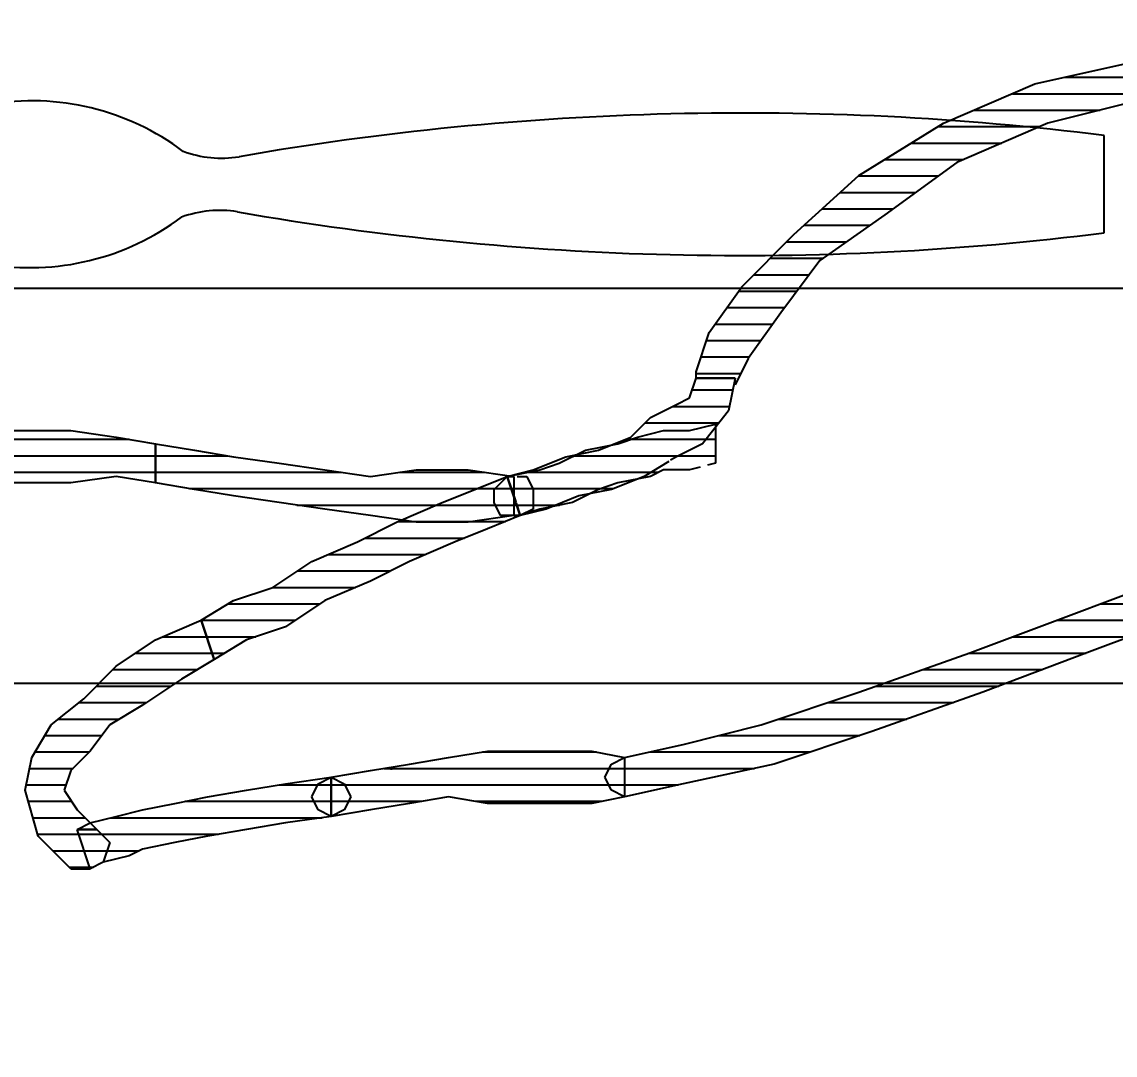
# Model space of a CAD drawing. Header units: millimetres. Extents: x 322668 to 332469, y 13187 to 20117.
# Drawn here: x 327585.68 to 327593.98, y 15727.98 to 15735.83 of the extents above; entities that cross this region are included whole.
import ezdxf

# ---------------------------------------------------------------- set-up
doc = ezdxf.new("R2010")
doc.units = ezdxf.units.MM
doc.header["$LTSCALE"] = 50
doc.header["$MEASUREMENT"] = 0
doc.header["$PDMODE"] = 3
doc.header["$PDSIZE"] = -0.5
doc.layers.get('0').update_dxf_attribs({"linetype": 'CONTINUOUS'})
doc.layers.get('DEFPOINTS').update_dxf_attribs({"linetype": 'CONTINUOUS'})
doc.layers.add('MIM_OLCU-DIS', color=1, linetype='CONTINUOUS')
doc.styles.add('OLCU', font='TSIMPLEX.SHX', dxfattribs={"width": 0.7})
doc.dimstyles.new('200-OLCU-DIŞ', dxfattribs={"dimtxt": 30, "dimasz": 10, "dimexe": 0, "dimexo": 0, "dimgap": 10, "dimtad": 1, "dimdec": 1, "dimdsep": 46, "dimtxsty": 'OLCU', "dimblk1": 'DOT', "dimblk2": 'DOT', "dimsah": 1, "dimcen": 0, "dimclrd": 7, "dimclre": 7, "dimclrt": 4, "dimadec": 0, "dimazin": 0, "dimtfac": 1, "dimtdec": 1, "dimtix": 1, "dimtmove": 2, "dimatfit": 3, "dimldrblk": 'DOT', "dimfxl": 0, "dimtolj": 1, "dimarcsym": 0})
pattern_1 = [(360, (-5108.51305, -673.59423), (1e-16, 0.125), [25])]

# ---------------------------------------------------------------- blocks, each defined once
blk = doc.blocks.new('_DOT')
at = {"color": 0, "linetype": 'ByBlock'}
blk.add_line((-0.5, 0), (-1, 0), dxfattribs=at)
at = {"color": 0, "linetype": 'ByBlock', "const_width": 0.5}
blk.add_lwpolyline([(-0.25, 0, 1), (0.25, 0, 1)], format="xyb", close=True, dxfattribs=at)
blk = doc.blocks.new('*D159')
at = {"layer": 'DEFPOINTS', "color": 0}
for p in [(329577.7462, 18407.9638, -57.5013), (327588.544, 14892.9952), (330092.5872, 14892.9952)]:
    blk.add_point(p, dxfattribs=at)
at = {"layer": 'MIM_OLCU-DIS', "color": 7, "lineweight": -2}
for p, q in [((330052.8343, 18407.9638), (330092.5872, 18407.9638)), ((330092.5872, 18397.9638), (330092.5872, 14902.9952)), ((330052.5872, 14892.9952), (330092.5872, 14892.9952))]:
    blk.add_line(p, q, dxfattribs=at)
at = {"layer": 'MIM_OLCU-DIS', "color": 7, "lineweight": -2, "xscale": 10, "yscale": 10, "zscale": 10}
for p, rotation in [((330092.5872, 18407.9638), 90), ((330092.5872, 14892.9952), 270)]:
    blk.add_blockref('_DOT', p, dxfattribs=dict(at, rotation=rotation))
at = {"layer": 'MIM_OLCU-DIS', "color": 4, "insert": (330067.5872, 16650.4795), "char_height": 30, "attachment_point": 5, "rotation": 90, "style": 'OLCU'}
blk.add_mtext('\\A1;3515', dxfattribs=at)
blk = doc.blocks.new('by')
at = {"ltscale": 30}
h = blk.add_hatch(dxfattribs=at)
h.set_pattern_fill('DC_LINES', color=256, scale=0.1, style=0)
h.set_pattern_definition(pattern_1)
edge = h.paths.add_edge_path(flags=0)
edge.add_line((6374.7302, 2198.6778), (6374.7302, 2198.7276))
edge.add_line((6374.7302, 2198.7276), (6374.8298, 2199.0256))
edge.add_line((6374.8298, 2199.0256), (6375.0769, 2199.3733))
edge.add_line((6375.0769, 2199.3733), (6375.4724, 2199.7707))
edge.add_line((6375.4724, 2199.7707), (6375.9675, 2200.2178))
edge.add_line((6375.9675, 2200.2178), (6376.6101, 2200.6151))
edge.add_line((6376.6101, 2200.6151), (6377.3034, 2200.9132))
edge.add_line((6377.3034, 2200.9132), (6378.1941, 2201.1119))
edge.add_line((6378.1941, 2201.1119), (6379.1833, 2201.1119))
edge.add_line((6379.1833, 2201.1119), (6379.1833, 2200.8139))
edge.add_line((6379.1833, 2200.8139), (6378.1941, 2200.8139))
edge.add_line((6378.1941, 2200.8139), (6377.4021, 2200.6151))
edge.add_line((6377.4021, 2200.6151), (6376.7097, 2200.3172))
edge.add_line((6376.7097, 2200.3172), (6376.1648, 2199.9197))
edge.add_line((6376.1648, 2199.9197), (6375.6706, 2199.572))
edge.add_line((6375.6706, 2199.572), (6375.3738, 2199.1746))
edge.add_line((6375.3738, 2199.1746), (6375.1267, 2198.8269))
edge.add_line((6375.1267, 2198.8269), (6375.0271, 2198.6282))
edge.add_line((6375.0271, 2198.6282), (6375.0271, 2198.6778))
h = blk.add_hatch(dxfattribs=at)
h.set_pattern_fill('DC_LINES', color=256, scale=0.1, style=0)
h.set_pattern_definition(pattern_1)
edge = h.paths.add_edge_path(flags=0)
edge.add_line((6373.2956, 2197.9327), (6373.4939, 2197.9824))
edge.add_line((6373.4939, 2197.9824), (6373.7409, 2198.0818))
edge.add_line((6373.7409, 2198.0818), (6373.988, 2198.1314))
edge.add_line((6373.988, 2198.1314), (6374.2351, 2198.2308))
edge.add_line((6374.2351, 2198.2308), (6374.3845, 2198.3798))
edge.add_line((6374.3845, 2198.3798), (6374.5818, 2198.4792))
edge.add_line((6374.5818, 2198.4792), (6374.6814, 2198.5288))
edge.add_line((6374.6814, 2198.5288), (6374.7302, 2198.6778))
edge.add_line((6374.7302, 2198.6778), (6375.0271, 2198.6778))
edge.add_line((6375.0271, 2198.6778), (6374.9773, 2198.4295))
edge.add_line((6374.9773, 2198.4295), (6374.78, 2198.1811))
edge.add_line((6374.78, 2198.1811), (6374.5818, 2198.0818))
edge.add_line((6374.5818, 2198.0818), (6374.3347, 2197.9327))
edge.add_line((6374.3347, 2197.9327), (6374.0876, 2197.8334))
edge.add_line((6374.0876, 2197.8334), (6373.8396, 2197.7837))
edge.add_line((6373.8396, 2197.7837), (6373.5925, 2197.6844))
edge.add_line((6373.5925, 2197.6844), (6373.3943, 2197.6347))
h = blk.add_hatch(dxfattribs=at)
h.set_pattern_fill('DC_LINES', color=256, scale=0.1, style=0)
h.set_pattern_definition(pattern_1)
edge = h.paths.add_edge_path(flags=0)
edge.add_line((6368.1501, 2198.2308), (6368.3972, 2198.2308))
edge.add_line((6368.3972, 2198.2308), (6368.6452, 2198.1811))
edge.add_line((6368.6452, 2198.1811), (6368.9909, 2198.2308))
edge.add_line((6368.9909, 2198.2308), (6369.3376, 2198.2805))
edge.add_line((6369.3376, 2198.2805), (6369.6345, 2198.2805))
edge.add_line((6369.6345, 2198.2805), (6369.9812, 2198.2805))
edge.add_line((6369.9812, 2198.2805), (6370.3269, 2198.2308))
edge.add_line((6370.3269, 2198.2308), (6370.6238, 2198.1811))
edge.add_line((6370.6238, 2198.1811), (6370.6238, 2197.8831))
edge.add_line((6370.6238, 2197.8831), (6370.3269, 2197.9327))
edge.add_line((6370.3269, 2197.9327), (6369.9812, 2197.8831))
edge.add_line((6369.9812, 2197.8831), (6369.6345, 2197.8831))
edge.add_line((6369.6345, 2197.8831), (6369.3376, 2197.8831))
edge.add_line((6369.3376, 2197.8831), (6368.9909, 2197.9327))
edge.add_line((6368.9909, 2197.9327), (6368.6452, 2197.8831))
edge.add_line((6368.6452, 2197.8831), (6368.3972, 2197.8334))
edge.add_line((6368.3972, 2197.8334), (6368.1501, 2197.8334))
h = blk.add_hatch(dxfattribs=at)
h.set_pattern_fill('DC_LINES', color=256, scale=0.1, style=0)
h.set_pattern_definition(pattern_1)
edge = h.paths.add_edge_path(flags=0)
edge.add_line((6373.3454, 2197.9327), (6373.2956, 2197.9327))
edge.add_line((6373.2956, 2197.9327), (6373.5427, 2197.9824))
edge.add_line((6373.5427, 2197.9824), (6373.6911, 2198.0321))
edge.add_line((6373.6911, 2198.0321), (6373.8894, 2198.1314))
edge.add_line((6373.8894, 2198.1314), (6374.1364, 2198.1811))
edge.add_line((6374.1364, 2198.1811), (6374.2849, 2198.2308))
edge.add_line((6374.2849, 2198.2308), (6374.4831, 2198.2805))
edge.add_line((6374.4831, 2198.2805), (6374.6814, 2198.2805))
edge.add_line((6374.6814, 2198.2805), (6374.8786, 2198.3302))
edge.add_line((6374.8786, 2198.3302), (6374.8786, 2198.0321))
edge.add_line((6374.8786, 2198.0321), (6374.6814, 2197.9824))
edge.add_line((6374.6814, 2197.9824), (6374.4831, 2197.9824))
edge.add_line((6374.4831, 2197.9824), (6374.3845, 2197.9327))
edge.add_line((6374.3845, 2197.9327), (6374.1364, 2197.8831))
edge.add_line((6374.1364, 2197.8831), (6373.988, 2197.8334))
edge.add_line((6373.988, 2197.8334), (6373.7907, 2197.734))
edge.add_line((6373.7907, 2197.734), (6373.5427, 2197.6844))
edge.add_line((6373.5427, 2197.6844), (6373.3943, 2197.6347))
edge.add_line((6373.3943, 2197.6347), (6373.3454, 2197.6347))
edge.add_line((6373.3454, 2197.6347), (6373.3943, 2197.6347))
edge.add_line((6373.3943, 2197.6347), (6373.2458, 2197.6347))
edge.add_line((6373.2458, 2197.6347), (6373.197, 2197.734))
edge.add_line((6373.197, 2197.734), (6373.197, 2197.8334))
edge.add_line((6373.197, 2197.8334), (6373.2956, 2197.9327))
h = blk.add_hatch(dxfattribs=at)
h.set_pattern_fill('DC_LINES', color=256, scale=0.1, style=0)
h.set_pattern_definition(pattern_1)
edge = h.paths.add_edge_path(flags=0)
edge.add_line((6370.6238, 2198.1811), (6370.9206, 2198.1314))
edge.add_line((6370.9206, 2198.1314), (6371.2175, 2198.0818))
edge.add_line((6371.2175, 2198.0818), (6371.5642, 2198.0321))
edge.add_line((6371.5642, 2198.0321), (6371.9099, 2197.9824))
edge.add_line((6371.9099, 2197.9824), (6372.2566, 2197.9327))
edge.add_line((6372.2566, 2197.9327), (6372.6032, 2197.9824))
edge.add_line((6372.6032, 2197.9824), (6372.9988, 2197.9824))
edge.add_line((6372.9988, 2197.9824), (6373.3454, 2197.9327))
edge.add_line((6373.3454, 2197.9327), (6373.3454, 2197.6347))
edge.add_line((6373.3454, 2197.6347), (6372.9988, 2197.585))
edge.add_line((6372.9988, 2197.585), (6372.6032, 2197.585))
edge.add_line((6372.6032, 2197.585), (6372.2566, 2197.6347))
edge.add_line((6372.2566, 2197.6347), (6371.9099, 2197.6844))
edge.add_line((6371.9099, 2197.6844), (6371.5642, 2197.734))
edge.add_line((6371.5642, 2197.734), (6371.2175, 2197.7837))
edge.add_line((6371.2175, 2197.7837), (6370.9206, 2197.8334))
edge.add_line((6370.9206, 2197.8334), (6370.6238, 2197.8831))
h = blk.add_hatch(dxfattribs=at)
h.set_pattern_fill('DC_LINES', color=256, scale=0.1, style=0)
h.set_pattern_definition(pattern_1)
edge = h.paths.add_edge_path(flags=0)
edge.add_line((6370.9704, 2196.8399), (6371.2175, 2196.9889))
edge.add_line((6371.2175, 2196.9889), (6371.5144, 2197.0883))
edge.add_line((6371.5144, 2197.0883), (6371.8113, 2197.287))
edge.add_line((6371.8113, 2197.287), (6372.1579, 2197.436))
edge.add_line((6372.1579, 2197.436), (6372.4548, 2197.585))
edge.add_line((6372.4548, 2197.585), (6372.8005, 2197.734))
edge.add_line((6372.8005, 2197.734), (6373.0486, 2197.8334))
edge.add_line((6373.0486, 2197.8334), (6373.2956, 2197.9327))
edge.add_line((6373.2956, 2197.9327), (6373.3943, 2197.6347))
edge.add_line((6373.3943, 2197.6347), (6373.1472, 2197.5354))
edge.add_line((6373.1472, 2197.5354), (6372.9001, 2197.436))
edge.add_line((6372.9001, 2197.436), (6372.5534, 2197.287))
edge.add_line((6372.5534, 2197.287), (6372.2566, 2197.138))
edge.add_line((6372.2566, 2197.138), (6371.9099, 2196.9889))
edge.add_line((6371.9099, 2196.9889), (6371.613, 2196.7902))
edge.add_line((6371.613, 2196.7902), (6371.3161, 2196.6909))
edge.add_line((6371.3161, 2196.6909), (6371.0691, 2196.5419))
h = blk.add_hatch(dxfattribs=at)
h.set_pattern_fill('DC_LINES', color=256, scale=0.1, style=0)
h.set_pattern_definition(pattern_1)
h.paths.add_polyline_path([(6374.1863, 2195.7968), (6374.6316, 2195.8961), (6375.2253, 2196.0451), (6375.9675, 2196.2935), (6376.8083, 2196.5916), (6377.6003, 2196.8896), (6378.3913, 2197.1876), (6378.9851, 2197.436), (6379.3318, 2197.6844), (6379.529, 2197.3863), (6379.0837, 2197.138), (6378.4909, 2196.8896), (6377.6989, 2196.5916), (6376.907, 2196.2935), (6376.0661, 2195.9954), (6375.3239, 2195.7472), (6374.6316, 2195.598), (6374.1863, 2195.4987), (6374.0876, 2195.5484), (6374.0378, 2195.6477), (6374.0876, 2195.7472)], flags=0)
h = blk.add_hatch(dxfattribs=at)
h.set_pattern_fill('DC_LINES', color=256, scale=0.1, style=0)
h.set_pattern_definition(pattern_1)
edge = h.paths.add_edge_path(flags=0)
edge.add_line((6370.1286, 2194.9523), (6369.9812, 2194.9523))
edge.add_line((6369.9812, 2194.9523), (6369.7331, 2195.2006))
edge.add_line((6369.7331, 2195.2006), (6369.6345, 2195.5484))
edge.add_line((6369.6345, 2195.5484), (6369.6843, 2195.7968))
edge.add_line((6369.6843, 2195.7968), (6369.8327, 2196.0451))
edge.add_line((6369.8327, 2196.0451), (6370.0798, 2196.2439))
edge.add_line((6370.0798, 2196.2439), (6370.3269, 2196.4922))
edge.add_line((6370.3269, 2196.4922), (6370.6238, 2196.6909))
edge.add_line((6370.6238, 2196.6909), (6370.9704, 2196.8399))
edge.add_line((6370.9704, 2196.8399), (6371.0691, 2196.5419))
edge.add_line((6371.0691, 2196.5419), (6370.822, 2196.3928))
edge.add_line((6370.822, 2196.3928), (6370.5251, 2196.1941))
edge.add_line((6370.5251, 2196.1941), (6370.278, 2196.0451))
edge.add_line((6370.278, 2196.0451), (6370.1286, 2195.8464))
edge.add_line((6370.1286, 2195.8464), (6369.9812, 2195.6974))
edge.add_line((6369.9812, 2195.6974), (6369.9314, 2195.5484))
edge.add_line((6369.9314, 2195.5484), (6370.03, 2195.3993))
edge.add_line((6370.03, 2195.3993), (6370.1784, 2195.2503))
edge.add_line((6370.1784, 2195.2503), (6370.03, 2195.2503))
edge.add_line((6370.03, 2195.2503), (6370.1784, 2195.2503))
edge.add_line((6370.1784, 2195.2503), (6370.278, 2195.151))
edge.add_line((6370.278, 2195.151), (6370.2282, 2195.002))
edge.add_line((6370.2282, 2195.002), (6370.1286, 2194.9523))
edge.add_line((6370.1286, 2194.9523), (6369.9812, 2194.9523))
h = blk.add_hatch(dxfattribs=at)
h.set_pattern_fill('DC_LINES', color=256, scale=0.1, style=0)
h.set_pattern_definition(pattern_1)
edge = h.paths.add_edge_path(flags=0)
edge.add_line((6371.9597, 2195.6477), (6372.2566, 2195.6974))
edge.add_line((6372.2566, 2195.6974), (6372.5534, 2195.7472))
edge.add_line((6372.5534, 2195.7472), (6372.8503, 2195.7968))
edge.add_line((6372.8503, 2195.7968), (6373.1472, 2195.8464))
edge.add_line((6373.1472, 2195.8464), (6373.3943, 2195.8464))
edge.add_line((6373.3943, 2195.8464), (6373.6911, 2195.8464))
edge.add_line((6373.6911, 2195.8464), (6373.9392, 2195.8464))
edge.add_line((6373.9392, 2195.8464), (6374.1863, 2195.7968))
edge.add_line((6374.1863, 2195.7968), (6374.1863, 2195.4987))
edge.add_line((6374.1863, 2195.4987), (6373.9392, 2195.4491))
edge.add_line((6373.9392, 2195.4491), (6373.6911, 2195.4491))
edge.add_line((6373.6911, 2195.4491), (6373.3943, 2195.4491))
edge.add_line((6373.3943, 2195.4491), (6373.1472, 2195.4491))
edge.add_line((6373.1472, 2195.4491), (6372.8503, 2195.4987))
edge.add_line((6372.8503, 2195.4987), (6372.5534, 2195.4491))
edge.add_line((6372.5534, 2195.4491), (6372.2566, 2195.3993))
edge.add_line((6372.2566, 2195.3993), (6371.9597, 2195.3497))
h = blk.add_hatch(dxfattribs=at)
h.set_pattern_fill('DC_LINES', color=256, scale=0.1, style=0)
h.set_pattern_definition(pattern_1)
edge = h.paths.add_edge_path(flags=0)
edge.add_line((6371.9597, 2195.3497), (6371.613, 2195.3001))
edge.add_line((6371.613, 2195.3001), (6371.3161, 2195.2503))
edge.add_line((6371.3161, 2195.2503), (6371.0193, 2195.2006))
edge.add_line((6371.0193, 2195.2006), (6370.7722, 2195.151))
edge.add_line((6370.7722, 2195.151), (6370.5251, 2195.1013))
edge.add_line((6370.5251, 2195.1013), (6370.4255, 2195.0517))
edge.add_line((6370.4255, 2195.0517), (6370.2282, 2195.002))
edge.add_line((6370.2282, 2195.002), (6370.1286, 2194.9523))
edge.add_line((6370.1286, 2194.9523), (6370.03, 2195.2503))
edge.add_line((6370.03, 2195.2503), (6370.1286, 2195.3001))
edge.add_line((6370.1286, 2195.3001), (6370.3269, 2195.3497))
edge.add_line((6370.3269, 2195.3497), (6370.5251, 2195.3993))
edge.add_line((6370.5251, 2195.3993), (6370.7722, 2195.4491))
edge.add_line((6370.7722, 2195.4491), (6371.0193, 2195.4987))
edge.add_line((6371.0193, 2195.4987), (6371.3161, 2195.5484))
edge.add_line((6371.3161, 2195.5484), (6371.613, 2195.598))
edge.add_line((6371.613, 2195.598), (6371.9597, 2195.6477))
for p, q in [((6377.3034, 2200.9132, -4.5045), (6378.1941, 2201.1119, -4.5045)), ((6376.6101, 2200.6151, -4.5045), (6377.3034, 2200.9132, -4.5045)), ((6378.1941, 2200.8139, -4.5045), (6377.4021, 2200.6151, -4.5045)), ((6375.9675, 2200.2178, -4.5045), (6376.6101, 2200.6151, -4.5045)), ((6377.4021, 2200.6151, -4.5045), (6376.7097, 2200.3172, -4.5045)), ((6377.8298, 2199.7823, -4.5045), (6377.8298, 2200.5225, -4.5045)), ((6376.7097, 2200.3172, -4.5045), (6376.1648, 2199.9197, -4.5045)), ((6375.4724, 2199.7707, -4.5045), (6375.9675, 2200.2178, -4.5045)), ((6376.1648, 2199.9197, -4.5045), (6375.6706, 2199.572, -4.5045)), ((6375.0769, 2199.3733, -4.5045), (6375.4724, 2199.7707, -4.5045)), ((6375.6706, 2199.572, -4.5045), (6375.3738, 2199.1746, -4.5045)), ((6374.8298, 2199.0256, -4.5045), (6375.0769, 2199.3733, -4.5045)), ((6375.3738, 2199.1746, -4.5045), (6375.1267, 2198.8269, -4.5045)), ((6374.7302, 2198.7276, -4.5045), (6374.8298, 2199.0256, -4.5045)), ((6375.1267, 2198.8269, -4.5045), (6375.0271, 2198.6282, -4.5045)), ((6374.7302, 2198.6778, -4.5045), (6374.7302, 2198.7276, -4.5045)), ((6374.6814, 2198.5288, -4.5045), (6374.7302, 2198.6778, -4.5045)), ((6375.0271, 2198.6778, -4.5045), (6374.7302, 2198.6778, -4.5045)), ((6374.7302, 2198.6778, -4.5045), (6374.7302, 2198.6778, -4.5045)), ((6374.7302, 2198.6778, -4.5045), (6375.0271, 2198.6778, -4.5045)), ((6375.0271, 2198.6778, -4.5045), (6374.9773, 2198.4295, -4.5045)), ((6375.0271, 2198.6282, -4.5045), (6375.0271, 2198.6778, -4.5045)), ((6374.5818, 2198.4792, -4.5045), (6374.6814, 2198.5288, -4.5045)), ((6374.3845, 2198.3798, -4.5045), (6374.5818, 2198.4792, -4.5045)), ((6374.2351, 2198.2308, -4.5045), (6374.3845, 2198.3798, -4.5045)), ((6374.9773, 2198.4295, -4.5045), (6374.78, 2198.1811, -4.5045)), ((6369.3376, 2198.2805, -4.5045), (6369.6345, 2198.2805, -4.5045)), ((6369.6345, 2198.2805, -4.5045), (6369.9812, 2198.2805, -4.5045)), ((6369.9812, 2198.2805, -4.5045), (6370.3269, 2198.2308, -4.5045)), ((6374.2849, 2198.2308, -4.5045), (6374.4831, 2198.2805, -4.5045)), ((6374.4831, 2198.2805, -4.5045), (6374.6814, 2198.2805, -4.5045)), ((6374.6814, 2198.2805, -4.5045), (6374.8786, 2198.3302, -4.5045)), ((6374.8786, 2198.3302, -4.5045), (6374.8786, 2198.0321, -4.5045)), ((6370.3269, 2198.2308, -4.5045), (6370.6238, 2198.1811, -4.5045)), ((6373.988, 2198.1314, -4.5045), (6374.2351, 2198.2308, -4.5045)), ((6374.1364, 2198.1811, -4.5045), (6374.2849, 2198.2308, -4.5045)), ((6370.6238, 2198.1811, -4.5045), (6370.6238, 2198.1811, -4.5045)), ((6370.6238, 2198.1811, -4.5045), (6370.9206, 2198.1314, -4.5045)), ((6370.6238, 2197.8831, -4.5045), (6370.6238, 2198.1811, -4.5045)), ((6370.6238, 2198.1811, -4.5045), (6370.6238, 2198.1811, -4.5045)), ((6370.6238, 2198.1811, -4.5045), (6370.6238, 2197.8831, -4.5045)), ((6370.9206, 2198.1314, -4.5045), (6371.2175, 2198.0818, -4.5045)), ((6373.6911, 2198.0321, -4.5045), (6373.8894, 2198.1314, -4.5045)), ((6373.7409, 2198.0818, -4.5045), (6373.988, 2198.1314, -4.5045)), ((6373.8894, 2198.1314, -4.5045), (6374.1364, 2198.1811, -4.5045)), ((6374.78, 2198.1811, -4.5045), (6374.5818, 2198.0818, -4.5045)), ((6371.2175, 2198.0818, -4.5045), (6371.5642, 2198.0321, -4.5045)), ((6371.5642, 2198.0321, -4.5045), (6371.9099, 2197.9824, -4.5045)), ((6373.4939, 2197.9824, -4.5045), (6373.7409, 2198.0818, -4.5045)), ((6373.5427, 2197.9824, -4.5045), (6373.6911, 2198.0321, -4.5045)), ((6374.5233, 2198.0465, -4.5045), (6374.3347, 2197.9327, -4.5045)), ((6374.5818, 2198.0818, -4.5045), (6374.5371, 2198.0548, -4.5045)), ((6374.8786, 2198.0321, -4.5045), (6374.8181, 2198.0169, -4.5045)), ((6371.9099, 2197.9824, -4.5045), (6372.2566, 2197.9327, -4.5045)), ((6372.2566, 2197.9327, -4.5045), (6372.6032, 2197.9824, -4.5045)), ((6372.6032, 2197.9824, -4.5045), (6372.9988, 2197.9824, -4.5045)), ((6372.9988, 2197.9824, -4.5045), (6373.3454, 2197.9327, -4.5045)), ((6373.2956, 2197.9327, -4.5045), (6373.5427, 2197.9824, -4.5045)), ((6373.2956, 2197.9327, -4.5045), (6373.4939, 2197.9824, -4.5045)), ((6374.4831, 2197.9824, -4.5045), (6374.3845, 2197.9327, -4.5045)), ((6374.6814, 2197.9824, -4.5045), (6374.4831, 2197.9824, -4.5045)), ((6374.7613, 2198.0026, -4.5045), (6374.6814, 2197.9824, -4.5045)), ((6369.6345, 2197.8831, -4.5045), (6369.3376, 2197.8831, -4.5045)), ((6369.9812, 2197.8831, -4.5045), (6369.6345, 2197.8831, -4.5045)), ((6370.3269, 2197.9327, -4.5045), (6369.9812, 2197.8831, -4.5045)), ((6370.6238, 2197.8831, -4.5045), (6370.3269, 2197.9327, -4.5045)), ((6370.9206, 2197.8334, -4.5045), (6370.6238, 2197.8831, -4.5045)), ((6370.6238, 2197.8831, -4.5045), (6370.6238, 2197.8831, -4.5045)), ((6373.0486, 2197.8334, -4.5045), (6373.2956, 2197.9327, -4.5045)), ((6373.197, 2197.8334, -4.5045), (6373.2956, 2197.9327, -4.5045)), ((6373.197, 2197.8334, -4.5045), (6373.2956, 2197.9327, -4.5045)), ((6373.2956, 2197.9327, -4.5045), (6373.36, 2197.7383, -4.5045)), ((6373.2956, 2197.9327, -4.5045), (6373.3454, 2197.9327, -4.5045)), ((6373.3454, 2197.9327, -4.5045), (6373.2956, 2197.9327, -4.5045)), ((6373.3943, 2197.6347, -4.5045), (6373.2956, 2197.9327, -4.5045)), ((6373.2956, 2197.9327, -4.5045), (6373.2956, 2197.9327, -4.5045)), ((6373.2956, 2197.9327, -4.5045), (6373.36, 2197.7383, -4.5045)), ((6373.3943, 2197.6347, -4.5045), (6373.2956, 2197.9327, -4.5045)), ((6373.2956, 2197.9327, -4.5045), (6373.2956, 2197.9327, -4.5045)), ((6373.2956, 2197.9327, -4.5045), (6373.3454, 2197.9327, -4.5045)), ((6373.3454, 2197.9327, -4.5045), (6373.3454, 2197.6347, -4.5045)), ((6373.3454, 2197.9327, -4.5045), (6373.3454, 2197.9327, -4.5045)), ((6373.3702, 2197.9327, -4.5045), (6373.4441, 2197.9327, -4.5045)), ((6373.4441, 2197.9327, -4.5045), (6373.4939, 2197.8334, -4.5045)), ((6374.1364, 2197.8831, -4.5045), (6373.988, 2197.8334, -4.5045)), ((6374.3347, 2197.9327, -4.5045), (6374.0876, 2197.8334, -4.5045)), ((6374.3845, 2197.9327, -4.5045), (6374.1364, 2197.8831, -4.5045)), ((6371.2175, 2197.7837, -4.5045), (6370.9206, 2197.8334, -4.5045)), ((6371.5642, 2197.734, -4.5045), (6371.2175, 2197.7837, -4.5045)), ((6372.8005, 2197.734, -4.5045), (6373.0486, 2197.8334, -4.5045)), ((6373.197, 2197.734, -4.5045), (6373.197, 2197.8334, -4.5045)), ((6373.197, 2197.734, -4.5045), (6373.197, 2197.8334, -4.5045)), ((6373.4939, 2197.8334, -4.5045), (6373.4939, 2197.6844, -4.5045)), ((6373.8396, 2197.7837, -4.5045), (6373.5925, 2197.6844, -4.5045)), ((6373.988, 2197.8334, -4.5045), (6373.7907, 2197.734, -4.5045)), ((6374.0876, 2197.8334, -4.5045), (6373.8396, 2197.7837, -4.5045)), ((6371.9099, 2197.6844, -4.5045), (6371.5642, 2197.734, -4.5045)), ((6372.4548, 2197.585, -4.5045), (6372.8005, 2197.734, -4.5045)), ((6373.2458, 2197.6347, -4.5045), (6373.197, 2197.734, -4.5045)), ((6373.2458, 2197.6347, -4.5045), (6373.197, 2197.734, -4.5045)), ((6373.3633, 2197.7284, -4.5045), (6373.3943, 2197.6347, -4.5045)), ((6373.3633, 2197.7284, -4.5045), (6373.3943, 2197.6347, -4.5045)), ((6373.7907, 2197.734, -4.5045), (6373.5427, 2197.6844, -4.5045)), ((6372.2566, 2197.6347, -4.5045), (6371.9099, 2197.6844, -4.5045)), ((6372.6032, 2197.585, -4.5045), (6372.2566, 2197.6347, -4.5045)), ((6373.3454, 2197.6347, -4.5045), (6372.9988, 2197.585, -4.5045)), ((6373.3943, 2197.6347, -4.5045), (6373.1472, 2197.5354, -4.5045)), ((6373.3943, 2197.6347, -4.5045), (6373.2458, 2197.6347, -4.5045)), ((6373.3943, 2197.6347, -4.5045), (6373.2458, 2197.6347, -4.5045)), ((6373.3943, 2197.6347, -4.5045), (6373.3454, 2197.6347, -4.5045)), ((6373.3454, 2197.6347, -4.5045), (6373.3943, 2197.6347, -4.5045)), ((6373.5427, 2197.6844, -4.5045), (6373.3943, 2197.6347, -4.5045)), ((6373.5925, 2197.6844, -4.5045), (6373.3943, 2197.6347, -4.5045)), ((6373.4939, 2197.6844, -4.5045), (6373.3943, 2197.6347, -4.5045)), ((6373.3943, 2197.6347, -4.5045), (6373.3943, 2197.6347, -4.5045)), ((6372.1579, 2197.436, -4.5045), (6372.4548, 2197.585, -4.5045)), ((6372.9988, 2197.585, -4.5045), (6372.6032, 2197.585, -4.5045)), ((6373.1472, 2197.5354, -4.5045), (6372.9001, 2197.436, -4.5045)), ((6371.8113, 2197.287, -4.5045), (6372.1579, 2197.436, -4.5045)), ((6372.9001, 2197.436, -4.5045), (6372.5534, 2197.287, -4.5045)), ((6371.5144, 2197.0883, -4.5045), (6371.8113, 2197.287, -4.5045)), ((6372.5534, 2197.287, -4.5045), (6372.2566, 2197.138, -4.5045)), ((6372.2566, 2197.138, -4.5045), (6371.9099, 2196.9889, -4.5045)), ((6377.6003, 2196.8896, -4.5045), (6378.3913, 2197.1876, -4.5045)), ((6371.2175, 2196.9889, -4.5045), (6371.5144, 2197.0883, -4.5045)), ((6370.9704, 2196.8399, -4.5045), (6371.2175, 2196.9889, -4.5045)), ((6371.9099, 2196.9889, -4.5045), (6371.613, 2196.7902, -4.5045)), ((6376.8083, 2196.5916, -4.5045), (6377.6003, 2196.8896, -4.5045)), ((6378.4909, 2196.8896, -4.5045), (6377.6989, 2196.5916, -4.5045)), ((6370.6238, 2196.6909, -4.5045), (6370.9704, 2196.8399, -4.5045)), ((6370.9704, 2196.8399, -4.5045), (6371.0691, 2196.5419, -4.5045)), ((6371.0691, 2196.5419, -4.5045), (6370.9704, 2196.8399, -4.5045)), ((6370.9704, 2196.8399, -4.5045), (6370.9704, 2196.8399, -4.5045)), ((6370.9704, 2196.8399, -4.5045), (6370.9704, 2196.8399, -4.5045)), ((6371.613, 2196.7902, -4.5045), (6371.3161, 2196.6909, -4.5045)), ((6370.3269, 2196.4922, -4.5045), (6370.6238, 2196.6909, -4.5045)), ((6371.3161, 2196.6909, -4.5045), (6371.0691, 2196.5419, -4.5045)), ((6371.0691, 2196.5419, -4.5045), (6370.822, 2196.3928, -4.5045)), ((6371.0691, 2196.5419, -4.5045), (6371.0691, 2196.5419, -4.5045)), ((6375.9675, 2196.2935, -4.5045), (6376.8083, 2196.5916, -4.5045)), ((6377.6989, 2196.5916, -4.5045), (6376.907, 2196.2935, -4.5045)), ((6370.0798, 2196.2439, -4.5045), (6370.3269, 2196.4922, -4.5045)), ((6370.822, 2196.3928, -4.5045), (6370.5251, 2196.1941, -4.5045)), ((6375.2253, 2196.0451, -4.5045), (6375.9675, 2196.2935, -4.5045)), ((6376.907, 2196.2935, -4.5045), (6376.0661, 2195.9954, -4.5045)), ((6369.8327, 2196.0451, -4.5045), (6370.0798, 2196.2439, -4.5045)), ((6370.5251, 2196.1941, -4.5045), (6370.278, 2196.0451, -4.5045)), ((6369.6843, 2195.7968, -4.5045), (6369.8327, 2196.0451, -4.5045)), ((6370.278, 2196.0451, -4.5045), (6370.1286, 2195.8464, -4.5045)), ((6374.6316, 2195.8961, -4.5045), (6375.2253, 2196.0451, -4.5045)), ((6376.0661, 2195.9954, -4.5045), (6375.3239, 2195.7472, -4.5045)), ((6374.1863, 2195.7968, -4.5045), (6374.6316, 2195.8961, -4.5045)), ((6369.6345, 2195.5484, -4.5045), (6369.6843, 2195.7968, -4.5045)), ((6370.1286, 2195.8464, -4.5045), (6369.9812, 2195.6974, -4.5045)), ((6372.5534, 2195.7472, -4.5045), (6372.8503, 2195.7968, -4.5045)), ((6372.8503, 2195.7968, -4.5045), (6373.1472, 2195.8464, -4.5045)), ((6373.1472, 2195.8464, -4.5045), (6373.3943, 2195.8464, -4.5045)), ((6373.3943, 2195.8464, -4.5045), (6373.6911, 2195.8464, -4.5045)), ((6373.6911, 2195.8464, -4.5045), (6373.9392, 2195.8464, -4.5045)), ((6373.9392, 2195.8464, -4.5045), (6374.1863, 2195.7968, -4.5045)), ((6374.0876, 2195.7472, -4.5045), (6374.1863, 2195.7968, -4.5045)), ((6374.1863, 2195.7968, -4.5045), (6374.1863, 2195.4987, -4.5045)), ((6374.1863, 2195.7968, -4.5045), (6374.1863, 2195.7968, -4.5045)), ((6374.1863, 2195.7968, -4.5045), (6374.1863, 2195.7968, -4.5045)), ((6374.1863, 2195.7968, -4.5045), (6374.1863, 2195.7968, -4.5045)), ((6372.2566, 2195.6974, -4.5045), (6372.5534, 2195.7472, -4.5045)), ((6372.4177, 2195.7034, -4.5045), (6372.4177, 2195.7244, -4.5045)), ((6374.0378, 2195.6477, -4.5045), (6374.0876, 2195.7472, -4.5045)), ((6375.3239, 2195.7472, -4.5045), (6374.6316, 2195.598, -4.5045)), ((6369.9812, 2195.6974, -4.5045), (6369.9314, 2195.5484, -4.5045)), ((6371.613, 2195.598, -4.5045), (6371.9597, 2195.6477, -4.5045)), ((6371.8611, 2195.598, -4.5045), (6371.9597, 2195.6477, -4.5045)), ((6371.9597, 2195.6477, -4.5045), (6372.2566, 2195.6974, -4.5045)), ((6371.9597, 2195.6477, -4.5045), (6371.9597, 2195.3497, -4.5045)), ((6371.9597, 2195.6477, -4.5045), (6372.0583, 2195.598, -4.5045)), ((6371.9597, 2195.3497, -4.5045), (6371.9597, 2195.6477, -4.5045)), ((6371.9597, 2195.6477, -4.5045), (6371.9597, 2195.6477, -4.5045)), ((6371.9597, 2195.3497, -4.5045), (6371.9597, 2195.6477, -4.5045)), ((6371.9597, 2195.6477, -4.5045), (6371.9597, 2195.6477, -4.5045)), ((6371.9597, 2195.6477, -4.5045), (6371.9597, 2195.3497, -4.5045)), ((6374.0876, 2195.5484, -4.5045), (6374.0378, 2195.6477, -4.5045)), ((6369.7331, 2195.2006, -4.5045), (6369.6345, 2195.5484, -4.5045)), ((6369.9314, 2195.5484, -4.5045), (6370.03, 2195.3993, -4.5045)), ((6371.0193, 2195.4987, -4.5045), (6371.3161, 2195.5484, -4.5045)), ((6371.3161, 2195.5484, -4.5045), (6371.613, 2195.598, -4.5045)), ((6371.8113, 2195.4987, -4.5045), (6371.8611, 2195.598, -4.5045)), ((6372.0583, 2195.598, -4.5045), (6372.1081, 2195.4987, -4.5045)), ((6374.1863, 2195.4987, -4.5045), (6374.0876, 2195.5484, -4.5045)), ((6374.6316, 2195.598, -4.5045), (6374.1863, 2195.4987, -4.5045)), ((6370.7722, 2195.4491, -4.5045), (6371.0193, 2195.4987, -4.5045)), ((6371.8611, 2195.3993, -4.5045), (6371.8113, 2195.4987, -4.5045)), ((6372.1081, 2195.4987, -4.5045), (6372.0583, 2195.3993, -4.5045)), ((6372.8503, 2195.4987, -4.5045), (6372.5534, 2195.4491, -4.5045)), ((6373.1472, 2195.4491, -4.5045), (6372.8503, 2195.4987, -4.5045)), ((6374.1863, 2195.4987, -4.5045), (6373.9392, 2195.4491, -4.5045)), ((6374.1863, 2195.4987, -4.5045), (6374.1863, 2195.4987, -4.5045)), ((6374.1863, 2195.4987, -4.5045), (6374.1863, 2195.4987, -4.5045)), ((6370.03, 2195.3993, -4.5045), (6370.1784, 2195.2503, -4.5045)), ((6370.3269, 2195.3497, -4.5045), (6370.5251, 2195.3993, -4.5045)), ((6370.5251, 2195.3993, -4.5045), (6370.7722, 2195.4491, -4.5045)), ((6371.9597, 2195.3497, -4.5045), (6371.8611, 2195.3993, -4.5045)), ((6372.0583, 2195.3993, -4.5045), (6371.9597, 2195.3497, -4.5045)), ((6372.2566, 2195.3993, -4.5045), (6371.9597, 2195.3497, -4.5045)), ((6372.5534, 2195.4491, -4.5045), (6372.2566, 2195.3993, -4.5045)), ((6373.3943, 2195.4491, -4.5045), (6373.1472, 2195.4491, -4.5045)), ((6373.6911, 2195.4491, -4.5045), (6373.3943, 2195.4491, -4.5045)), ((6373.9392, 2195.4491, -4.5045), (6373.6911, 2195.4491, -4.5045)), ((6370.03, 2195.2503, -4.5045), (6370.1286, 2195.3001, -4.5045)), ((6370.1286, 2195.3001, -4.5045), (6370.3269, 2195.3497, -4.5045)), ((6371.613, 2195.3001, -4.5045), (6371.3161, 2195.2503, -4.5045)), ((6371.9597, 2195.3497, -4.5045), (6371.613, 2195.3001, -4.5045)), ((6371.9597, 2195.3497, -4.5045), (6371.9597, 2195.3497, -4.5045)), ((6371.9597, 2195.3497, -4.5045), (6371.9597, 2195.3497, -4.5045)), ((6370.1784, 2195.2503, -4.5045), (6370.03, 2195.2503, -4.5045)), ((6370.03, 2195.2503, -4.5045), (6370.1784, 2195.2503, -4.5045)), ((6370.1286, 2194.9523, -4.5045), (6370.03, 2195.2503, -4.5045)), ((6370.1784, 2195.2503, -4.5045), (6370.278, 2195.151, -4.5045)), ((6371.3161, 2195.2503, -4.5045), (6371.0193, 2195.2006, -4.5045)), ((6369.9812, 2194.9523, -4.5045), (6369.7331, 2195.2006, -4.5045)), ((6370.278, 2195.151, -4.5045), (6370.2282, 2195.002, -4.5045)), ((6370.7722, 2195.151, -4.5045), (6370.5251, 2195.1013, -4.5045)), ((6371.0193, 2195.2006, -4.5045), (6370.7722, 2195.151, -4.5045)), ((6370.4255, 2195.0517, -4.5045), (6370.2282, 2195.002, -4.5045)), ((6370.5251, 2195.1013, -4.5045), (6370.4255, 2195.0517, -4.5045)), ((6370.2282, 2195.002, -4.5045), (6370.1286, 2194.9523, -4.5045)), ((6370.2282, 2195.002, -4.5045), (6370.1286, 2194.9523, -4.5045)), ((6370.1286, 2194.9523, -4.5045), (6369.9812, 2194.9523, -4.5045)), ((6370.1286, 2194.9523, -4.5045), (6369.9812, 2194.9523, -4.5045)), ((6369.9812, 2194.9523, -4.5045), (6370.1286, 2194.9523, -4.5045)), ((6370.1286, 2194.9523, -4.5045), (6370.1286, 2194.9523, -4.5045))]:
    blk.add_line(p, q, dxfattribs=at)
at = {"ltscale": 30, "elevation": -4.5045}
blk.add_lwpolyline([(6387.3575, 2196.3592), (6350.3575, 2196.3592), (6350.3575, 2249.3592), (6387.3575, 2249.3592)], close=True, dxfattribs=at)
blk.add_lwpolyline([(6379.3575, 2199.3592), (6358.3575, 2199.3592, -0.414214), (6353.3575, 2204.3592), (6353.3575, 2241.3592, -0.414214), (6358.3575, 2246.3592), (6379.3575, 2246.3592, -0.414214), (6384.3575, 2241.3592), (6384.3575, 2204.3592, -0.414214)], format="xyb", close=True, dxfattribs=at)
at = {"ltscale": 30}
for centre, radius, start, end in [((6369.6837, 2198.8652, -4.5045), 1.92, 53.14746, 99.66172), ((6375.0848, 2178.4701, -4.5045), 22.2226, 82.90463, 99.91367), ((6371.1259, 2201.1996, -4.5045), 0.8492, 249.99038, 279.01405), ((6371.1136, 2199.1037, -4.5045), 0.8492, 80.98595, 110.00962), ((6375.0726, 2221.8332, -4.5045), 22.2226, 260.08633, 277.12712), ((6369.6715, 2201.4381, -4.5045), 1.92, 260.33828, 306.85254)]:
    blk.add_arc(centre, radius, start, end, dxfattribs=at)

msp = doc.modelspace()

# ---------------------------------------------------------------- block references
msp.add_blockref('by', (321216.0673, 13534.4412, 4.5045))

# ---------------------------------------------------------------- dimensions: what is measured, and where the dimension line sits
at = {"layer": 'MIM_OLCU-DIS', "color": 22}
dim = msp.add_linear_dim(base=(330092.5872, 14892.9952), p1=(329577.7462, 18407.9638, -57.5013), p2=(327588.544, 14892.9952), angle=270, dimstyle='200-OLCU-DIŞ', dxfattribs=at)
dim.commit()
dim.dimension.update_dxf_attribs({"geometry": '*D159', "text_midpoint": (330067.5872, 16650.4795)})

doc.saveas('drawing.dxf')
